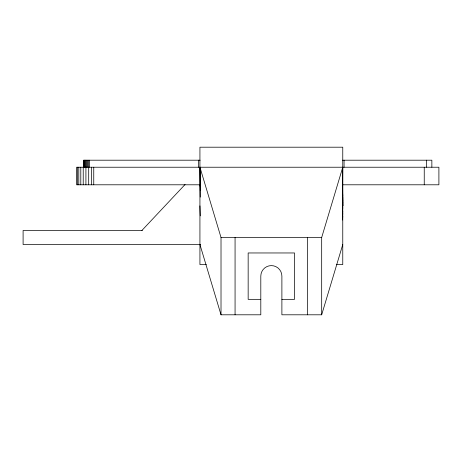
<?xml version="1.0" encoding="UTF-8"?>
<svg xmlns="http://www.w3.org/2000/svg" width="462" height="462" viewBox="0 0 462 462"><rect width="100%" height="100%" fill="white"/><g stroke="black" fill="none" stroke-linecap="round" stroke-linejoin="round"><path stroke-width="0.69" d="M200.173 167.227L200.277 190.552M342.764 244.525L321.679 314.801L281.889 314.801L281.889 276.149A10.539 10.539 0 0 0 271.344 265.61A10.539 10.539 0 0 0 260.805 276.149L260.805 314.801L221.015 314.801L221.015 237.503L199.93 167.227L200.271 197.095M235.066 314.801L235.066 237.503M307.628 314.801L307.628 237.503M321.679 314.801L321.679 237.503L342.764 167.227L342.561 212.202M424.243 184.794L424.243 167.227M342.573 213.542L342.567 199.33M342.579 215.431L342.764 211.146M342.561 217.608L342.764 213.328M342.59 220.022L342.764 216.06M141.892 230.474L185.089 184.477M200.173 184.794L200.277 186.954M200.133 160.198L83.634 160.198L83.645 167.227M342.561 160.198L431.86 160.198L431.86 167.227M200.242 184.794L76.588 184.794L76.588 167.227L438.9 167.227L438.9 184.794L342.452 184.794M142.377 230.474L23.1 230.474L23.1 244.525L200.566 244.525M221.015 237.503L321.679 237.503M206.364 264.553L199.93 264.553L199.93 147.199L342.764 147.199L342.764 264.553L336.33 264.553M260.805 299.341L248.158 299.341L248.158 252.962L294.537 252.962L294.537 299.341L281.889 299.341M199.93 244.525L221.015 314.801M342.694 168.307L342.625 167.227L342.764 205.879L342.579 193.232M342.59 191.736L342.764 195.697M199.93 205.879L200.283 215.898M342.573 192.042L342.764 198.423M342.567 193.503L342.764 200.606M342.579 195.963L342.764 203.147M342.573 200.046L342.764 208.605M342.579 189.01L342.764 205.879L342.573 174.388M426.611 160.198L426.611 167.227M344.063 160.198L344.063 167.227M198.637 160.198L198.637 167.227M93.751 167.227L93.751 184.794M91.366 167.227L91.366 184.794M89.351 160.198L89.351 167.227M88.692 167.227L88.692 184.794M88.56 160.198L88.56 167.227M87.665 160.198L87.665 167.227M86.74 160.198L86.74 167.227M85.915 167.227L85.915 184.794M85.845 160.198L85.845 167.227M85.037 160.198L85.037 167.227M84.373 160.198L84.373 167.227M83.899 160.198L83.899 167.227M83.224 167.227L83.224 184.794M80.798 167.227L80.798 184.794M78.806 167.227L78.806 184.794M77.385 167.227L77.385 184.794"/></g></svg>
